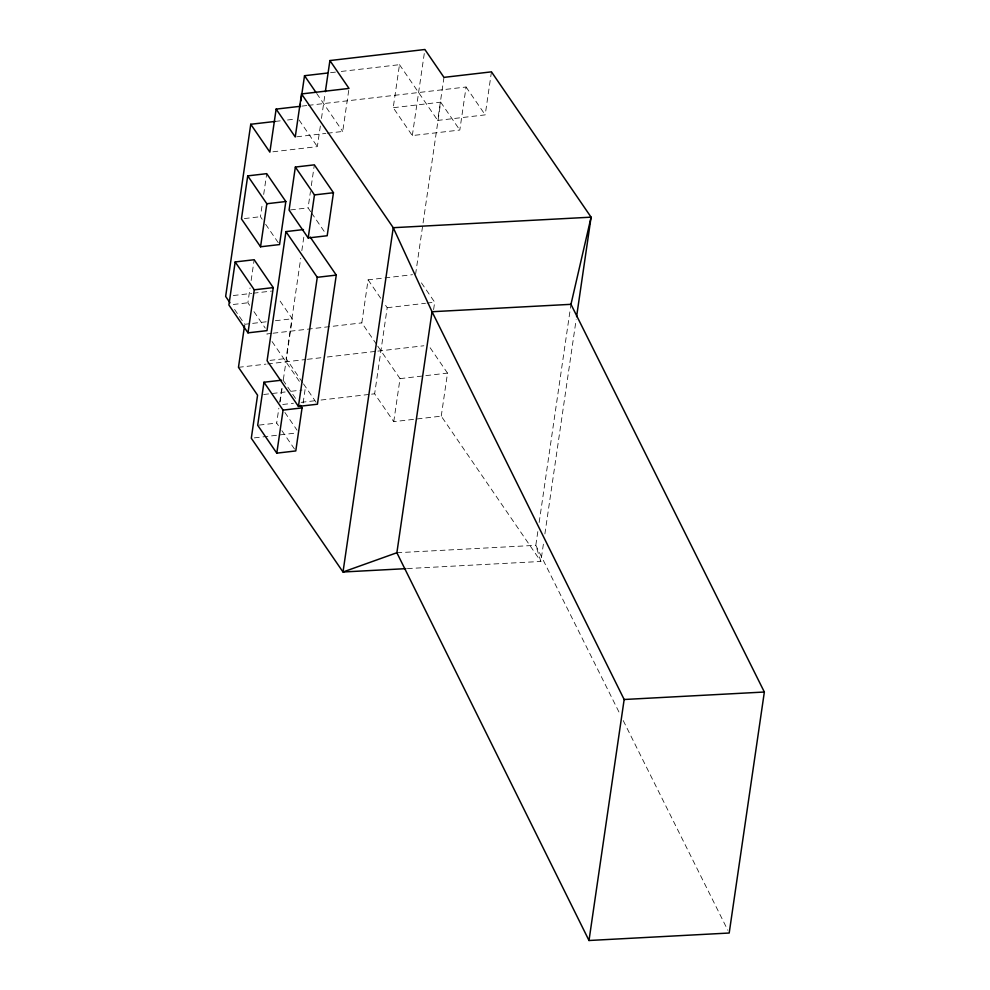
<?xml version="1.0" encoding="UTF-8"?>
<svg xmlns="http://www.w3.org/2000/svg" width="990" height="990" viewBox="0 0 990 990"><rect width="100%" height="100%" fill="white"/><g stroke="black" fill="none" stroke-linecap="round" stroke-linejoin="round"><path stroke-width="0.74" stroke-dasharray="4.95 3.71" d="M249.629 305.304L247.884 302.779L250.049 287.929M251.138 280.517L254.17 259.739M262.177 219.236L260.444 216.699L262.387 203.346M263.687 194.436L266.718 173.658M278.413 425.601L276.68 423.064L278.846 408.226M279.712 402.286L282.088 385.964M302.631 382.635L286.098 358.504L300.725 258.254M301.826 250.668L304.054 235.472M310.674 211.674L308.076 207.875L310.452 191.553M311.318 185.625L314.35 164.847M280.108 401.878L282.274 387.041M283.35 379.615L292.236 318.768L278.339 298.497M272.918 151.792L317.344 146.619L320.599 124.356M321.465 118.429L325.141 93.196M303.113 403.029L305.056 389.676L303.324 387.139M327.418 133.229L342.726 131.447L349.012 88.419M376.584 344.421L361.82 322.889L368.094 279.848L383.415 278.079M308.311 105.361L466.08 87.009L459.805 130.049L412.323 135.568L393.216 107.712L399.49 64.672L339.743 71.614M407.422 568.569L540.862 561.466L441.243 416.147L393.748 421.666L374.641 393.797L387.201 307.717L383.724 302.655M412.323 135.568L424.871 49.5M393.748 421.666L400.034 378.625L377.45 345.696M491.461 71.849L485.187 114.877L437.704 120.409L443.978 77.369M415.577 274.329L440.699 102.18L393.216 107.712M433.608 309.623L434.684 302.197L420.787 281.927M441.243 416.147L447.517 373.106L428.41 345.238M537.817 531.605L535.813 545.329L540.862 561.466L543.547 543.102M539.154 522.46L570.97 304.326M544.884 533.919L576.143 319.683M330.561 72.691L338.221 71.8M302.185 106.079L306.776 105.546M275.257 121.424L281.395 120.706M287.521 120L295.181 119.109M296.777 136.793L325.883 133.415M290.54 209.917L308.076 207.875M244.369 218.567L260.444 216.699M233.294 295.527L251.683 293.399M253.217 293.213L271.594 291.072M384.949 277.893L412.521 274.688M233.281 304.474L247.884 302.779M266.186 321.8L244.753 324.287L232.588 306.553M275.381 320.723L292.236 318.768M387.201 307.717L425.502 303.274M427.024 303.089L434.684 302.197M271.446 333.407L266.842 333.939L268.587 336.476M272.98 333.222L361.82 322.889M270.022 360.385L286.098 358.504M238.466 367.327L266.038 364.122M267.572 363.949L305.873 359.494M307.395 359.308L321.181 357.712M327.306 356.994L376.324 351.289M377.858 351.116L423.819 345.77M263.699 394.49L285.145 391.99M291.27 391.273L302 390.035M400.034 378.625L447.517 373.106M282.744 404.489L293.461 403.239M301.121 402.348L314.907 400.74M321.032 400.034L370.05 394.329M371.584 394.156L374.641 393.797M259.145 425.106L276.68 423.064M254.356 437.877L297.248 432.89M396.879 552.742L535.813 545.329L619.777 713.654M466.08 87.009L485.187 114.877M440.699 102.18L459.805 130.049M399.49 64.672L437.704 120.409M316.676 93.444L342.726 131.447M299.104 120.013L317.344 146.619M368.094 279.848L382.858 301.393M311.553 212.949L325.438 233.219M265.654 224.297L279.551 244.567M253.96 311.64L265.258 328.111M303.509 383.897L317.431 404.217M272.052 341.538L299.846 382.078M282.954 380.024L296.851 400.294M284.885 412.446L297.05 430.18M281.89 430.662L295.787 450.933M623.217 720.559L727.823 930.266"/><path stroke-width="1.49" d="M275.257 121.424L250.755 124.27L225.646 296.418L229.977 302.754M235.174 261.942L228.888 304.982L247.995 332.85L266.991 330.635L273.265 287.607L254.17 259.739L235.174 261.942L254.281 289.81L247.995 332.85M247.723 175.874L241.449 218.914L260.556 246.782L279.551 244.567L285.825 201.527L266.718 173.658L247.723 175.874L266.83 203.742L260.556 246.782M244.53 325.772L238.466 367.327L257.573 395.196L251.299 438.236L343.01 571.997L405.888 568.656M300.651 106.252L276.136 109.11L269.862 152.138L250.755 124.27M576.588 316.627L591.092 217.169L491.461 71.849L443.978 77.369L424.871 49.5L329.905 60.551L349.012 88.419L301.529 93.939L295.243 136.979L276.136 109.11M299.97 106.883L300.403 103.913M300.836 100.943L304.524 75.71L327.492 73.037M281.494 380.197L263.971 382.239L257.685 425.279L276.792 453.148L295.787 450.933L302.061 407.892L300.329 405.368M303.472 229.569L285.937 231.611L267.102 360.719L298.435 406.42L317.431 404.217L336.266 275.096L310.155 237.018M295.354 167.05L289.08 210.09L308.187 237.959L327.183 235.744L333.457 192.716L314.35 164.847L295.354 167.05L314.461 194.919L308.187 237.959M325.351 91.711L329.905 60.551M276.792 453.148L283.078 410.107L263.971 382.239M298.435 406.42L317.27 277.311L285.937 231.611M396.879 552.742L343.01 571.997L393.24 227.7L591.092 217.169L570.97 304.326L764.354 692.022L729.197 933.026L589 940.5L396.879 552.742L432.048 311.726L393.24 227.7L301.529 93.939M589 940.5L624.158 699.497L432.048 311.726L570.97 304.326M314.461 194.919L333.457 192.716M266.83 203.742L285.825 201.527M317.27 277.311L336.266 275.096M254.281 289.81L273.265 287.607M283.078 410.107L302.061 407.892M624.158 699.497L764.354 692.022M304.524 75.71L315.81 92.181"/></g></svg>
